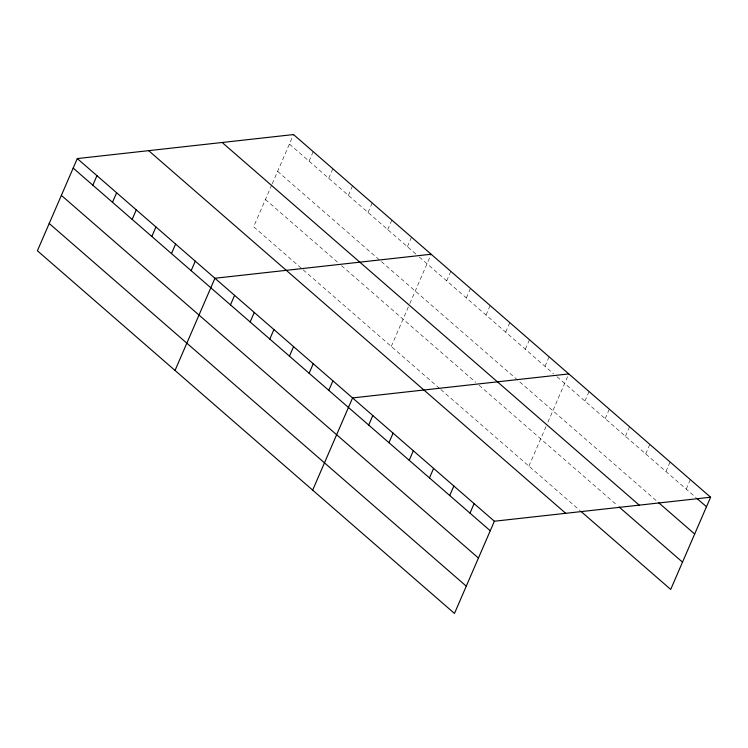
<?xml version="1.0" encoding="UTF-8"?>
<svg xmlns="http://www.w3.org/2000/svg" width="748" height="748" viewBox="0 0 748 748"><rect width="100%" height="100%" fill="white"/><g stroke="black" fill="none" stroke-linecap="round" stroke-linejoin="round"><path stroke-width="0.56" stroke-dasharray="3.74 2.81" d="M271.748 184.906L253.628 226.766L302.36 269.14M272.197 183.868L293.525 134.565M309.074 161.185L313.188 151.666M328.737 178.286L332.851 168.758M348.39 195.378L352.514 185.859M368.053 212.479L372.177 202.951M387.716 229.571L391.84 220.052M407.38 246.672L411.503 237.144M391.26 346.446L409.38 304.586M409.829 303.538L431.166 254.245M446.706 280.865L450.82 271.337M466.369 297.956L470.483 288.438M486.032 315.058L490.146 305.53M505.685 332.149L509.809 322.631M525.348 349.251L529.472 339.723M545.011 366.342L549.135 356.824M528.901 466.116L546.115 426.341M547.91 422.181L568.798 373.916M584.936 401.059L589.05 391.531M605.188 418.665L609.311 409.147M625.45 436.28L629.573 426.762M645.711 453.896L649.825 444.377M665.963 471.511L670.086 461.993M686.225 489.127L690.339 479.608M289.411 144.093L415.925 254.105M419.348 257.078L553.567 373.776M556.98 376.749L695.911 497.551M277.601 171.376L657.679 501.861M265.437 199.482L338.096 262.67M341.518 265.643L475.737 382.34M479.15 385.314L617.334 505.461M303.211 269.878L439.992 388.81M440.843 389.558L579.981 510.538"/><path stroke-width="1.12" d="M710.6 497.224L293.525 134.565L77.296 158.576L37.4 250.776L454.475 613.435L494.372 521.234L710.6 497.224L670.704 589.424L580.859 511.305M92.836 185.195L96.96 175.677M112.499 202.297L116.623 192.769M132.162 219.388L136.286 209.87M151.825 236.49L155.949 226.962M171.488 253.581L175.612 244.063M191.151 270.683L195.275 261.155M175.032 370.456L214.928 278.256L431.166 254.245M230.478 304.875L234.592 295.348M250.141 321.967L254.255 312.449M269.794 339.068L273.918 329.541M289.457 356.16L293.581 346.642M309.12 373.261L313.244 363.734M328.783 390.353L332.907 380.835M312.664 490.127L352.57 397.927L568.798 373.916M368.708 425.06L372.822 415.542M388.96 442.676L393.083 433.157M409.221 460.291L413.335 450.773M429.474 477.907L433.597 468.388M449.735 495.522L453.858 486.004M469.996 513.137L474.11 503.619M696.79 498.318L706.477 506.742M658.558 502.628L694.677 534.025M222.175 142.494L639.241 505.143M619.092 506.994L682.513 562.141M148.656 150.657L565.722 513.306M77.296 158.576L494.372 521.234M73.182 168.104L490.249 530.753M61.373 195.387L478.44 558.036M49.209 223.493L466.275 586.152"/></g></svg>
